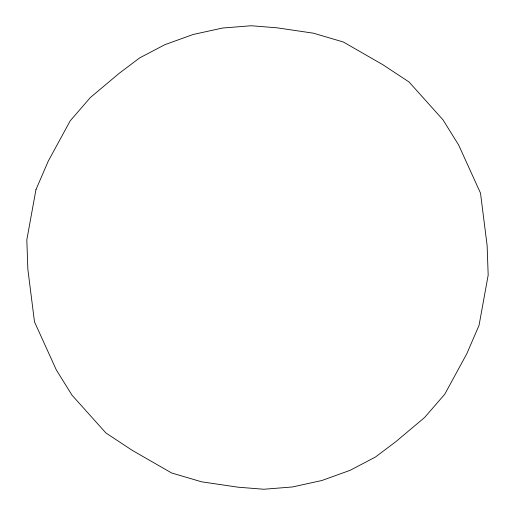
<?xml version="1.0" encoding="UTF-8"?>
<svg xmlns="http://www.w3.org/2000/svg" width="515" height="515" viewBox="0 0 515 515"><rect width="100%" height="100%" fill="white"/><g stroke="black" fill="none" stroke-linecap="round" stroke-linejoin="round"><path stroke-width="0.77" d="M35.953 189.655L26.819 239.868L27.868 269.397L34.492 321.856L56.315 369.925L72.042 395.217L105.948 433.012L132.252 450.342L171.656 472.995L201.629 481.821L238.11 487.203L263.867 489.25L292.436 486.965L321.869 480.508L350.155 470.311L375.371 457.075L395.797 441.696L424.637 417.472L444.786 394.181L466.764 353.818L479.047 325.345L488.181 275.132L487.132 245.603L480.508 193.144L458.685 145.076L442.958 119.783L409.052 81.988L382.748 64.658L343.344 42.005L313.371 33.179L276.89 27.797L251.133 25.75L222.564 28.035L193.131 34.492L164.845 44.689L139.629 57.925L119.203 73.304L90.363 97.528L70.214 120.819L48.236 161.182L35.953 189.655"/></g></svg>
